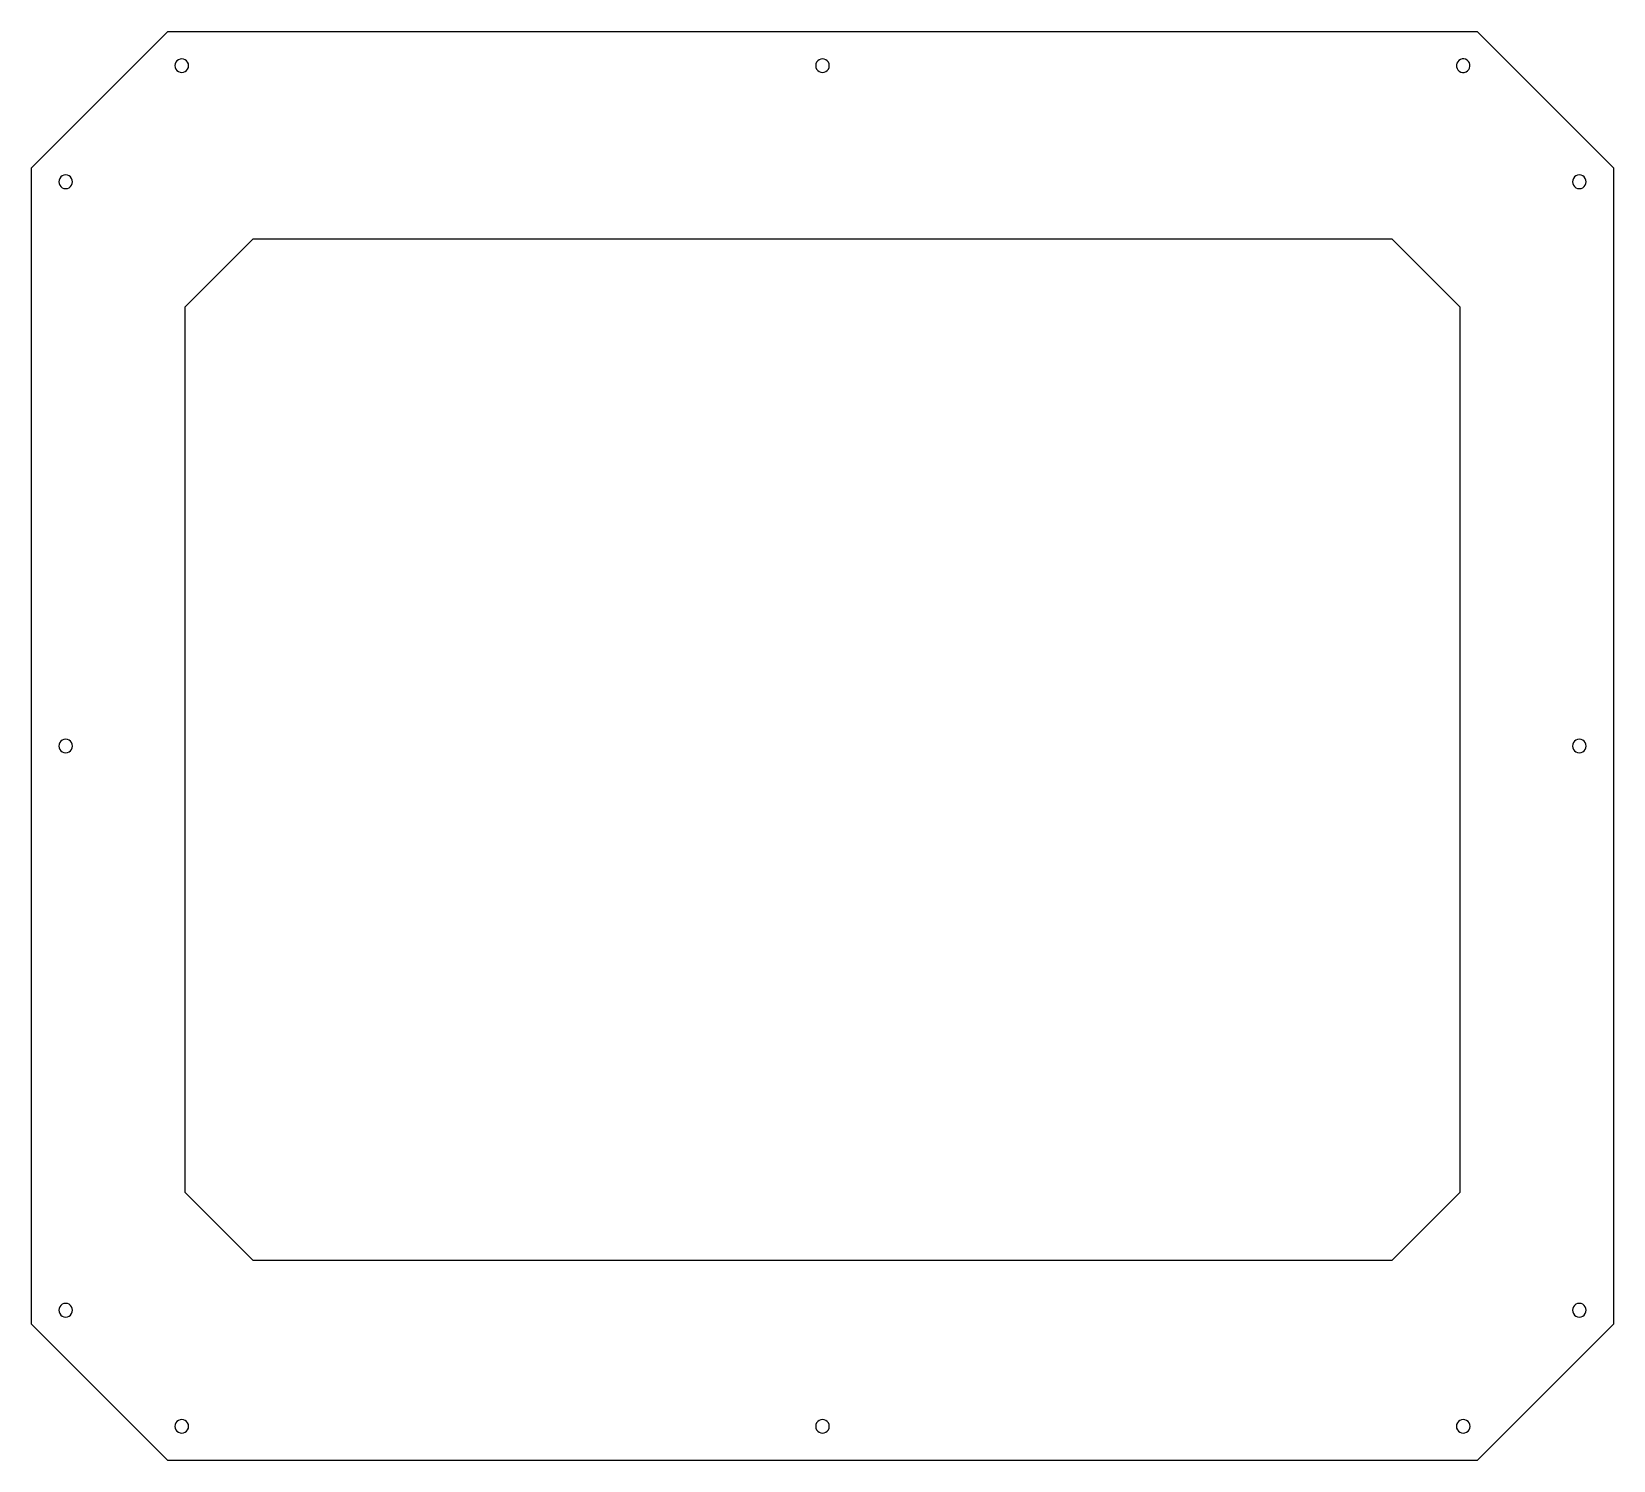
# Model space of a CAD drawing. Header units: metres. Extents: x 222 to 687, y 335 to 755.
import ezdxf

# ---------------------------------------------------------------- set-up
doc = ezdxf.new("R2010")
doc.units = ezdxf.units.M

msp = doc.modelspace()

# ---------------------------------------------------------------- linework, layer by layer
at = {"layer": 'Layer0'}
for points in [[(222, 374.68, 52.37), (222, 714.68, 52.38), (262, 754.68, 52.38), (647, 754.68, 52.38), (687, 714.68, 52.38), (687, 374.68, 52.38), (647, 334.68, 52.38), (262, 334.68, 52.37), (222, 374.68, 52.37)], [(268.07, 744.16, 52.38), (268.14, 744.68, 52.38), (268.07, 745.2, 52.38), (267.87, 745.68, 52.38), (267.56, 746.1, 52.38), (267.14, 746.41, 52.38), (266.66, 746.61, 52.38), (266.14, 746.68, 52.38), (265.62, 746.61, 52.38), (265.14, 746.41, 52.38), (264.73, 746.1, 52.38), (264.41, 745.68, 52.38), (264.21, 745.2, 52.38), (264.14, 744.68, 52.38), (264.21, 744.16, 52.38), (264.41, 743.68, 52.38), (264.73, 743.27, 52.38), (265.14, 742.95, 52.38), (265.62, 742.75, 52.38), (266.14, 742.68, 52.38), (266.66, 742.75, 52.38), (267.14, 742.95, 52.38), (267.56, 743.27, 52.38), (267.87, 743.68, 52.38), (268.07, 744.16, 52.38)], [(452.57, 745.2, 52.38), (452.5, 744.68, 52.38), (452.57, 744.16, 52.38), (452.77, 743.68, 52.38), (453.09, 743.27, 52.38), (453.5, 742.95, 52.38), (453.98, 742.75, 52.38), (454.5, 742.68, 52.38), (455.02, 742.75, 52.38), (455.5, 742.95, 52.38), (455.91, 743.27, 52.38), (456.23, 743.68, 52.38), (456.43, 744.16, 52.38), (456.5, 744.68, 52.38), (456.43, 745.2, 52.38), (456.23, 745.68, 52.38), (455.91, 746.1, 52.38), (455.5, 746.41, 52.38), (455.02, 746.61, 52.38), (454.5, 746.68, 52.38), (453.98, 746.61, 52.38), (453.5, 746.41, 52.38), (453.09, 746.1, 52.38), (452.77, 745.68, 52.38), (452.57, 745.2, 52.38)], [(640.87, 744.88, 52.38), (640.87, 744.68, 52.38), (640.88, 744.36, 52.38), (641.04, 743.86, 52.38), (641.31, 743.41, 52.38), (641.69, 743.06, 52.38), (642.15, 742.81, 52.38), (642.66, 742.69, 52.38), (643.18, 742.71, 52.38), (643.68, 742.86, 52.38), (644.13, 743.14, 52.38), (644.26, 743.28, 52.38), (644.48, 743.52, 52.38), (644.73, 743.98, 52.38), (644.85, 744.49, 52.38), (644.83, 745.01, 52.38), (644.68, 745.51, 52.38), (644.4, 745.95, 52.38), (644.02, 746.31, 52.38), (643.56, 746.55, 52.38), (643.05, 746.67, 52.38), (642.53, 746.66, 52.38), (642.03, 746.5, 52.38), (641.59, 746.23, 52.38), (641.23, 745.85, 52.38), (640.99, 745.39, 52.38), (640.87, 744.88, 52.38)], [(233.73, 711.54, 52.38), (233.41, 711.95, 52.38), (233, 712.27, 52.38), (232.52, 712.47, 52.38), (232, 712.54, 52.38), (231.48, 712.47, 52.38), (231, 712.27, 52.38), (230.59, 711.95, 52.38), (230.27, 711.54, 52.38), (230.07, 711.06, 52.38), (230, 710.54, 52.38), (230.07, 710.02, 52.38), (230.27, 709.54, 52.38), (230.59, 709.13, 52.38), (231, 708.81, 52.38), (231.48, 708.61, 52.38), (232, 708.54, 52.38), (232.52, 708.61, 52.38), (233, 708.81, 52.38), (233.41, 709.13, 52.38), (233.73, 709.54, 52.38), (233.93, 710.02, 52.38), (234, 710.54, 52.38), (233.93, 711.06, 52.38), (233.73, 711.54, 52.38)], [(676, 712.27, 52.38), (675.59, 711.95, 52.38), (675.27, 711.54, 52.38), (675.07, 711.06, 52.38), (675, 710.54, 52.38), (675.07, 710.02, 52.38), (675.27, 709.54, 52.38), (675.59, 709.13, 52.38), (676, 708.81, 52.38), (676.48, 708.61, 52.38), (677, 708.54, 52.38), (677.52, 708.61, 52.38), (678, 708.81, 52.38), (678.41, 709.13, 52.38), (678.73, 709.54, 52.38), (678.93, 710.02, 52.38), (679, 710.54, 52.38), (678.93, 711.06, 52.38), (678.73, 711.54, 52.38), (678.41, 711.95, 52.38), (678, 712.27, 52.38), (677.52, 712.47, 52.38), (677, 712.54, 52.38), (676.48, 712.47, 52.38), (676, 712.27, 52.38)], [(641.98, 673.7, 52.37), (621.98, 693.7, 52.37), (287, 693.7, 52.37), (267, 673.7, 52.37), (267, 413.5, 52.37), (287, 393.5, 52.37), (621.98, 393.5, 52.37), (641.98, 413.5, 52.37), (641.98, 673.7, 52.37)], [(232.52, 546.61, 52.37), (232, 546.68, 52.37), (231.48, 546.61, 52.37), (231, 546.41, 52.37), (230.59, 546.1, 52.37), (230.27, 545.68, 52.37), (230.07, 545.2, 52.37), (230, 544.68, 52.37), (230.07, 544.16, 52.37), (230.27, 543.68, 52.37), (230.59, 543.27, 52.37), (231, 542.95, 52.37), (231.48, 542.75, 52.37), (232, 542.68, 52.37), (232.52, 542.75, 52.37), (233, 542.95, 52.37), (233.41, 543.27, 52.37), (233.73, 543.68, 52.37), (233.93, 544.16, 52.37), (234, 544.68, 52.37), (233.93, 545.2, 52.37), (233.73, 545.68, 52.37), (233.41, 546.1, 52.37), (233, 546.41, 52.37), (232.52, 546.61, 52.37)], [(676.48, 542.75, 52.38), (677, 542.68, 52.38), (677.52, 542.75, 52.38), (678, 542.95, 52.38), (678.41, 543.27, 52.38), (678.73, 543.68, 52.38), (678.93, 544.16, 52.38), (679, 544.68, 52.38), (678.93, 545.2, 52.38), (678.73, 545.68, 52.38), (678.41, 546.1, 52.38), (678, 546.41, 52.38), (677.52, 546.61, 52.38), (677, 546.68, 52.38), (676.48, 546.61, 52.38), (676, 546.41, 52.38), (675.59, 546.1, 52.38), (675.27, 545.68, 52.38), (675.07, 545.2, 52.38), (675, 544.68, 52.38), (675.07, 544.16, 52.38), (675.27, 543.68, 52.38), (675.59, 543.27, 52.38), (676, 542.95, 52.38), (676.48, 542.75, 52.38)], [(232.52, 380.76, 52.37), (232, 380.82, 52.37), (231.48, 380.76, 52.37), (231, 380.56, 52.37), (230.59, 380.24, 52.37), (230.27, 379.82, 52.37), (230.07, 379.34, 52.37), (230, 378.82, 52.37), (230.07, 378.31, 52.37), (230.27, 377.82, 52.37), (230.59, 377.41, 52.37), (231, 377.09, 52.37), (231.48, 376.89, 52.37), (232, 376.82, 52.37), (232.52, 376.89, 52.37), (233, 377.09, 52.37), (233.41, 377.41, 52.37), (233.73, 377.82, 52.37), (233.93, 378.31, 52.37), (234, 378.82, 52.37), (233.93, 379.34, 52.37), (233.73, 379.82, 52.37), (233.41, 380.24, 52.37), (233, 380.56, 52.37), (232.52, 380.76, 52.37)], [(675.27, 377.82, 52.38), (675.59, 377.41, 52.38), (676, 377.09, 52.38), (676.48, 376.89, 52.38), (677, 376.82, 52.38), (677.52, 376.89, 52.38), (678, 377.09, 52.38), (678.41, 377.41, 52.38), (678.73, 377.82, 52.38), (678.93, 378.31, 52.38), (679, 378.82, 52.38), (678.93, 379.34, 52.38), (678.73, 379.82, 52.38), (678.41, 380.24, 52.38), (678, 380.56, 52.38), (677.52, 380.76, 52.38), (677, 380.82, 52.38), (676.48, 380.76, 52.38), (676, 380.56, 52.38), (675.59, 380.24, 52.38), (675.27, 379.82, 52.38), (675.07, 379.34, 52.38), (675, 378.82, 52.38), (675.07, 378.31, 52.38), (675.27, 377.82, 52.38)], [(265.14, 346.41, 52.37), (264.73, 346.1, 52.37), (264.41, 345.68, 52.37), (264.21, 345.2, 52.37), (264.14, 344.68, 52.37), (264.21, 344.16, 52.37), (264.41, 343.68, 52.37), (264.73, 343.27, 52.37), (265.14, 342.95, 52.37), (265.62, 342.75, 52.37), (266.14, 342.68, 52.37), (266.66, 342.75, 52.37), (267.14, 342.95, 52.37), (267.56, 343.27, 52.37), (267.87, 343.68, 52.37), (268.07, 344.16, 52.37), (268.14, 344.68, 52.37), (268.07, 345.2, 52.37), (267.87, 345.68, 52.37), (267.56, 346.1, 52.37), (267.14, 346.41, 52.37), (266.66, 346.61, 52.37), (266.14, 346.68, 52.37), (265.62, 346.61, 52.37), (265.14, 346.41, 52.37)], [(452.57, 345.2, 52.38), (452.5, 344.68, 52.38), (452.57, 344.16, 52.38), (452.77, 343.68, 52.38), (453.09, 343.27, 52.38), (453.5, 342.95, 52.38), (453.98, 342.75, 52.38), (454.5, 342.68, 52.38), (455.02, 342.75, 52.38), (455.5, 342.95, 52.38), (455.91, 343.27, 52.38), (456.23, 343.68, 52.38), (456.43, 344.16, 52.38), (456.5, 344.68, 52.38), (456.43, 345.2, 52.38), (456.23, 345.68, 52.38), (455.91, 346.1, 52.38), (455.5, 346.41, 52.38), (455.02, 346.61, 52.38), (454.5, 346.68, 52.38), (453.98, 346.61, 52.38), (453.5, 346.41, 52.38), (453.09, 346.1, 52.38), (452.77, 345.68, 52.38), (452.57, 345.2, 52.38)], [(640.93, 345.2, 52.38), (640.86, 344.68, 52.38), (640.93, 344.16, 52.38), (641.13, 343.68, 52.38), (641.44, 343.27, 52.38), (641.86, 342.95, 52.38), (642.34, 342.75, 52.38), (642.86, 342.68, 52.38), (643.38, 342.75, 52.38), (643.86, 342.95, 52.38), (644.27, 343.27, 52.38), (644.59, 343.68, 52.38), (644.79, 344.16, 52.38), (644.86, 344.68, 52.38), (644.79, 345.2, 52.38), (644.59, 345.68, 52.38), (644.27, 346.1, 52.38), (643.86, 346.41, 52.38), (643.38, 346.61, 52.38), (642.86, 346.68, 52.38), (642.34, 346.61, 52.38), (641.86, 346.41, 52.38), (641.44, 346.1, 52.38), (641.13, 345.68, 52.38), (640.93, 345.2, 52.38)]]:
    msp.add_polyline3d(points, dxfattribs=at)

doc.saveas('drawing.dxf')
